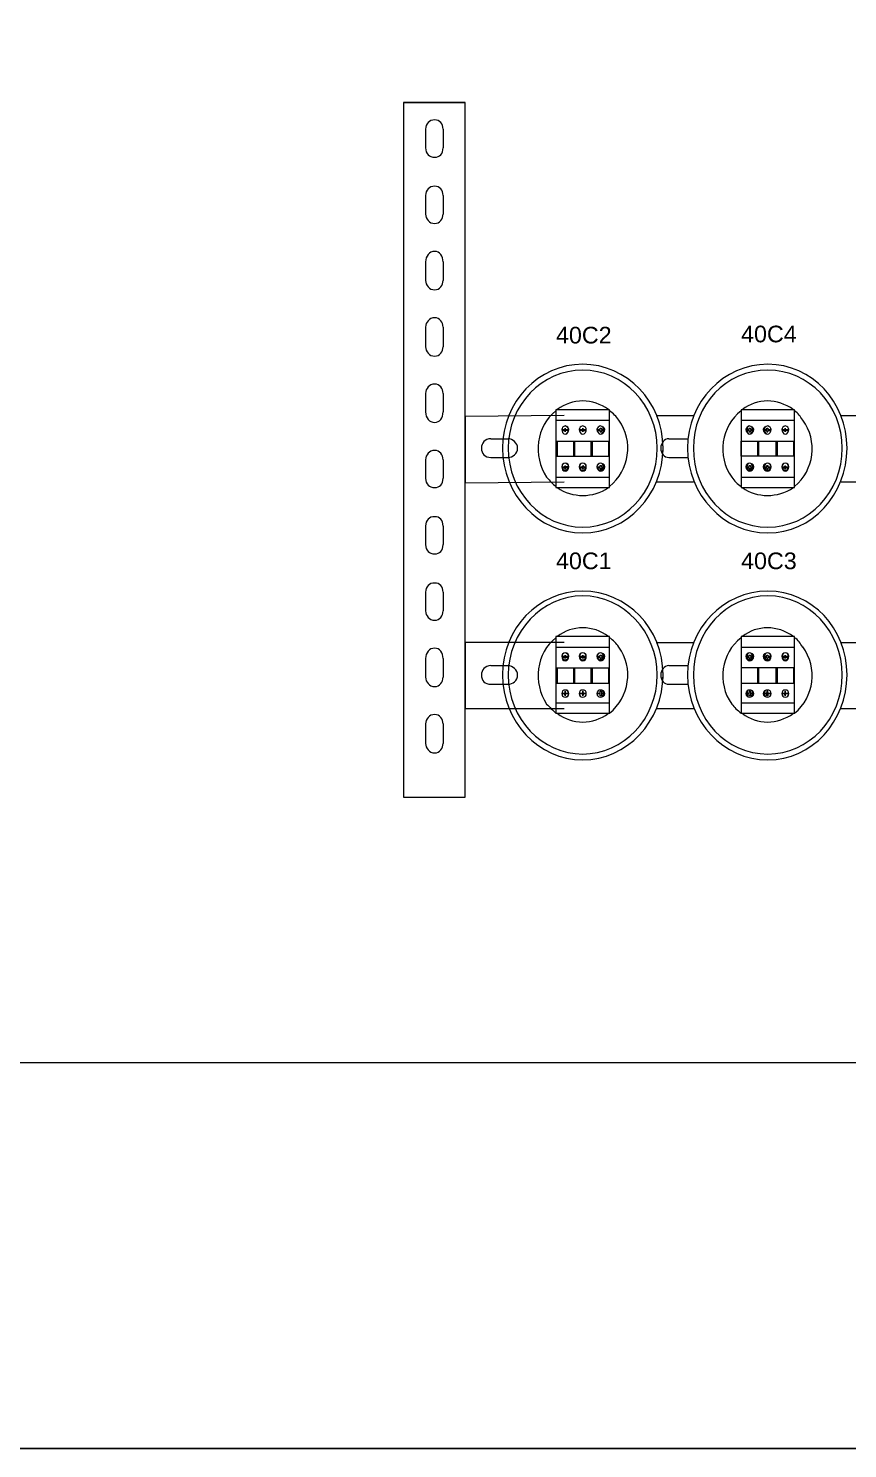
# Model space of a CAD drawing. Header units: millimetres. Extents: x 1004 to 59588, y 686 to 38112.
# Drawn here: x 27145 to 27559, y 5869 to 6587 of the extents above; entities that cross this region are included whole.
import ezdxf

# ---------------------------------------------------------------- set-up
doc = ezdxf.new("R2010")
doc.units = ezdxf.units.MM
doc.layers.add('PDF10_Geometry', color=7, linetype='Continuous')
doc.layers.add('PDF10_Text', color=7, linetype='Continuous')
doc.styles.add('PDF Arial', font='arial.ttf')

msp = doc.modelspace()

# ---------------------------------------------------------------- linework, layer by layer
at = {"layer": 'PDF10_Geometry', "lineweight": 25}
msp.add_lwpolyline([(29463.69, 8784.43), (25448.99, 8784.43), (25448.99, 5868.55), (29463.69, 5868.55)], close=True, dxfattribs=at)
at = {"layer": 'PDF10_Geometry', "lineweight": 0}
msp.add_lwpolyline([(27366.05, 6197.96), (27366.05, 6549.14), (27334.87, 6549.14), (27334.87, 6197.96)], close=True, dxfattribs=at)
for points in [[(27334.87, 6549.14), (27366.05, 6549.14)], [(27346.05, 6535.61), (27346.05, 6535.61)], [(27346.05, 6535.61), (27346.05, 6526.2)], [(27354.87, 6535.61), (27354.87, 6526.2)], [(27354.87, 6526.2), (27354.87, 6526.2)], [(27334.87, 6505.61), (27334.87, 6472.08)], [(27346.05, 6502.08), (27346.05, 6502.08)], [(27346.05, 6502.08), (27346.05, 6492.67)], [(27354.87, 6502.08), (27354.87, 6492.67)], [(27354.87, 6492.67), (27354.87, 6492.67)], [(27346.05, 6468.55), (27346.05, 6468.55)], [(27346.05, 6468.55), (27346.05, 6459.14)], [(27354.87, 6468.55), (27354.87, 6459.14)], [(27354.87, 6459.14), (27354.87, 6459.14)], [(27346.05, 6435.61), (27346.05, 6435.61)], [(27346.05, 6435.61), (27346.05, 6425.61)], [(27354.87, 6435.61), (27354.87, 6425.61)], [(27354.87, 6425.61), (27354.87, 6425.61)], [(27346.05, 6402.08), (27346.05, 6402.08)], [(27346.05, 6402.08), (27346.05, 6392.67)], [(27354.87, 6402.08), (27354.87, 6392.67)], [(27334.87, 6390.9), (27334.87, 6357.37)], [(27354.87, 6392.67), (27354.87, 6392.67)], [(27416.05, 6390.9), (27366.05, 6390.31), (27366.05, 6356.78), (27416.05, 6357.37)], [(27462.52, 6390.9), (27481.34, 6390.9)], [(27556.05, 6390.9), (27590.16, 6390.9)], [(27378.99, 6379.14), (27387.81, 6379.14)], [(27387.81, 6379.14), (27387.81, 6379.14)], [(27468.99, 6379.14), (27478.4, 6379.14)], [(27378.99, 6369.73), (27387.81, 6369.73)], [(27468.99, 6369.73), (27478.4, 6369.73)], [(27346.05, 6368.55), (27346.05, 6368.55)], [(27346.05, 6368.55), (27346.05, 6359.14)], [(27354.87, 6368.55), (27354.87, 6359.14)], [(27354.87, 6359.14), (27354.87, 6359.14)], [(27462.52, 6357.37), (27481.34, 6357.37)], [(27556.05, 6357.37), (27590.16, 6357.37)], [(27346.05, 6335.02), (27346.05, 6335.02)], [(27346.05, 6335.02), (27346.05, 6325.61)], [(27354.87, 6335.02), (27354.87, 6325.61)], [(27354.87, 6325.61), (27354.87, 6325.61)], [(27346.05, 6301.49), (27346.05, 6301.49)], [(27346.05, 6301.49), (27346.05, 6292.08)], [(27354.87, 6301.49), (27354.87, 6292.08)], [(27354.87, 6292.08), (27354.87, 6292.08)], [(27334.87, 6276.2), (27334.87, 6242.67)], [(27416.05, 6276.2), (27366.05, 6276.2), (27366.05, 6242.67), (27416.05, 6242.67)], [(27462.52, 6276.2), (27481.34, 6276.2)], [(27556.05, 6276.2), (27590.16, 6276.2)], [(27346.05, 6267.96), (27346.05, 6267.96)], [(27346.05, 6267.96), (27346.05, 6258.55)], [(27354.87, 6267.96), (27354.87, 6258.55)], [(27378.99, 6264.43), (27387.81, 6264.43)], [(27387.81, 6264.43), (27387.81, 6264.43)], [(27468.99, 6264.43), (27478.4, 6264.43)], [(27354.87, 6258.55), (27354.87, 6258.55)], [(27378.99, 6255.02), (27387.81, 6255.02)], [(27468.99, 6255.02), (27478.4, 6255.02)], [(27462.52, 6242.67), (27481.34, 6242.67)], [(27556.05, 6242.67), (27590.16, 6242.67)], [(27346.05, 6235.02), (27346.05, 6235.02)], [(27346.05, 6235.02), (27346.05, 6225.02)], [(27354.87, 6235.02), (27354.87, 6225.02)], [(27354.87, 6225.02), (27354.87, 6225.02)]]:
    msp.add_lwpolyline(points, dxfattribs=at)
at = {"layer": 'PDF10_Geometry', "lineweight": 18}
for points in [[(27411.93, 6354.43), (27438.99, 6354.43), (27438.99, 6393.84), (27411.93, 6393.84)], [(27505.46, 6354.43), (27532.52, 6354.43), (27532.52, 6393.84), (27505.46, 6393.84)], [(27425.46, 6382.67), (27425.46, 6383.25)], [(27527.81, 6382.67), (27527.81, 6383.25)], [(27411.93, 6240.31), (27438.99, 6240.31), (27438.99, 6279.14), (27411.93, 6279.14)], [(27505.46, 6240.31), (27532.52, 6240.31), (27532.52, 6279.14), (27505.46, 6279.14)], [(27425.46, 6267.96), (27425.46, 6268.55)], [(27527.81, 6267.96), (27527.81, 6268.55)], [(27416.05, 6250.31), (27414.87, 6250.31)], [(27416.63, 6250.9), (27416.63, 6251.49)], [(27416.63, 6249.14), (27416.63, 6249.73)], [(27418.4, 6250.31), (27417.22, 6250.31)], [(27424.87, 6250.31), (27423.69, 6250.31)], [(27425.46, 6250.9), (27425.46, 6251.49)], [(27425.46, 6249.14), (27425.46, 6249.73)], [(27427.22, 6250.31), (27426.05, 6250.31)], [(27436.05, 6250.31), (27434.87, 6250.31)], [(27511.34, 6250.31), (27510.16, 6250.31)], [(27520.75, 6250.31), (27518.99, 6250.31)], [(27527.22, 6250.31), (27526.05, 6250.31)], [(27527.81, 6250.9), (27527.81, 6251.49)], [(27527.81, 6249.14), (27527.81, 6249.73)], [(27529.58, 6250.31), (27528.4, 6250.31)]]:
    msp.add_lwpolyline(points, close=True, dxfattribs=at)
for points in [[(27411.93, 6388.55), (27438.99, 6388.55)], [(27414.87, 6383.84), (27416.05, 6383.84), (27416.63, 6383.84), (27416.63, 6384.43), (27416.63, 6383.84)], [(27415.46, 6383.84), (27415.46, 6383.25)], [(27416.63, 6384.43), (27416.63, 6384.43)], [(27418.4, 6383.25), (27417.22, 6383.25), (27417.22, 6383.84), (27418.4, 6383.84)], [(27417.22, 6383.84), (27417.22, 6383.84)], [(27423.69, 6383.84), (27424.87, 6383.84)], [(27424.28, 6383.84), (27424.28, 6383.25)], [(27425.46, 6383.84), (27425.46, 6384.43), (27425.46, 6383.84), (27426.05, 6383.84), (27427.22, 6383.84)], [(27425.46, 6384.43), (27425.46, 6384.43)], [(27426.63, 6383.84), (27426.63, 6383.25)], [(27432.52, 6383.84), (27434.28, 6383.84), (27434.28, 6384.43), (27434.87, 6384.43), (27434.87, 6383.84), (27436.05, 6383.84)], [(27433.69, 6383.84), (27433.69, 6383.25)], [(27434.28, 6383.84), (27434.28, 6383.84)], [(27434.87, 6383.84), (27434.87, 6383.84)], [(27435.46, 6383.84), (27435.46, 6383.25)], [(27505.46, 6388.55), (27532.52, 6388.55)], [(27508.4, 6383.84), (27509.58, 6383.84), (27509.58, 6384.43), (27510.16, 6384.43), (27510.16, 6383.84), (27511.34, 6383.84)], [(27508.99, 6383.84), (27508.99, 6383.25)], [(27509.58, 6383.84), (27509.58, 6383.84)], [(27510.16, 6383.84), (27510.16, 6383.84)], [(27510.75, 6383.84), (27510.75, 6383.25)], [(27517.22, 6383.84), (27518.4, 6383.84), (27518.4, 6384.43), (27518.99, 6384.43), (27518.99, 6383.84), (27520.75, 6383.84)], [(27517.81, 6383.84), (27517.81, 6383.25)], [(27518.4, 6383.84), (27518.4, 6383.84)], [(27518.99, 6383.84), (27518.99, 6383.84)], [(27519.58, 6383.84), (27519.58, 6383.25)], [(27526.05, 6383.84), (27527.22, 6383.84), (27527.81, 6383.84), (27527.81, 6384.43), (27527.81, 6383.84)], [(27526.63, 6383.84), (27526.63, 6383.25)], [(27527.81, 6384.43), (27527.81, 6384.43)], [(27528.4, 6383.84), (27529.58, 6383.84)], [(27528.4, 6383.84), (27528.4, 6383.84)], [(27528.99, 6383.84), (27528.99, 6383.25)], [(27411.93, 6377.96), (27438.99, 6377.96)], [(27412.52, 6377.96), (27412.52, 6370.31)], [(27414.87, 6383.25), (27416.05, 6383.25), (27416.63, 6383.25), (27416.63, 6382.67), (27416.63, 6383.25)], [(27416.63, 6382.67), (27416.63, 6382.67)], [(27420.75, 6377.96), (27420.75, 6370.31)], [(27421.34, 6377.96), (27421.34, 6370.31)], [(27423.69, 6383.25), (27424.87, 6383.25)], [(27424.87, 6383.25), (27424.87, 6383.25)], [(27425.46, 6383.25), (27426.05, 6383.25), (27427.22, 6383.25)], [(27425.46, 6382.67), (27425.46, 6382.67)], [(27429.58, 6377.96), (27429.58, 6370.31)], [(27430.16, 6377.96), (27430.16, 6370.31)], [(27432.52, 6383.25), (27434.28, 6383.25), (27434.28, 6382.67), (27434.87, 6382.67), (27434.87, 6383.25), (27436.05, 6383.25)], [(27434.28, 6383.25), (27434.28, 6383.25)], [(27434.87, 6383.25), (27434.87, 6383.25)], [(27438.4, 6377.96), (27438.4, 6370.31)], [(27532.52, 6370.31), (27505.46, 6370.31), (27505.46, 6377.96), (27532.52, 6377.96)], [(27508.4, 6383.25), (27509.58, 6383.25), (27509.58, 6382.67), (27510.16, 6382.67), (27510.16, 6383.25), (27511.34, 6383.25)], [(27509.58, 6383.25), (27509.58, 6383.25)], [(27510.16, 6383.25), (27510.16, 6383.25)], [(27513.69, 6377.96), (27513.69, 6370.31)], [(27514.28, 6377.96), (27514.28, 6370.31)], [(27517.22, 6383.25), (27518.4, 6383.25), (27518.4, 6382.67), (27518.99, 6382.67), (27518.99, 6383.25), (27520.75, 6383.25)], [(27518.4, 6383.25), (27518.4, 6383.25)], [(27518.99, 6383.25), (27518.99, 6383.25)], [(27523.1, 6377.96), (27523.1, 6370.31)], [(27523.69, 6377.96), (27523.69, 6370.31)], [(27526.05, 6383.25), (27527.22, 6383.25), (27527.81, 6383.25)], [(27527.81, 6382.67), (27527.81, 6382.67)], [(27528.4, 6383.25), (27529.58, 6383.25)], [(27531.93, 6377.96), (27531.93, 6370.31)], [(27411.93, 6370.31), (27438.99, 6370.31)], [(27414.87, 6365.02), (27416.05, 6365.02)], [(27414.87, 6364.43), (27416.05, 6364.43), (27416.63, 6364.43), (27416.63, 6363.84), (27416.63, 6364.43)], [(27415.46, 6365.02), (27415.46, 6364.43)], [(27416.63, 6365.61), (27416.63, 6365.61)], [(27416.63, 6365.61), (27416.63, 6365.61)], [(27416.63, 6365.61), (27416.63, 6365.61)], [(27416.63, 6363.84), (27416.63, 6363.84)], [(27418.4, 6365.02), (27417.22, 6365.02), (27417.22, 6364.43), (27418.4, 6364.43)], [(27417.22, 6365.02), (27417.22, 6365.02)], [(27423.69, 6365.02), (27424.87, 6365.02)], [(27423.69, 6364.43), (27424.87, 6364.43)], [(27424.28, 6365.02), (27424.28, 6364.43)], [(27424.87, 6364.43), (27424.87, 6364.43)], [(27425.46, 6365.61), (27425.46, 6365.61)], [(27425.46, 6365.61), (27425.46, 6365.61)], [(27425.46, 6365.61), (27425.46, 6365.61)], [(27425.46, 6364.43), (27425.46, 6363.84), (27425.46, 6364.43), (27426.05, 6364.43), (27427.22, 6364.43)], [(27425.46, 6363.84), (27425.46, 6363.84)], [(27426.05, 6365.02), (27427.22, 6365.02)], [(27426.05, 6365.02), (27426.05, 6365.02)], [(27426.63, 6365.02), (27426.63, 6364.43)], [(27432.52, 6365.02), (27434.28, 6365.02)], [(27432.52, 6364.43), (27434.28, 6364.43), (27434.28, 6363.84), (27434.87, 6363.84), (27434.87, 6364.43), (27436.05, 6364.43)], [(27433.69, 6365.02), (27433.69, 6364.43)], [(27434.28, 6365.61), (27434.28, 6365.61)], [(27434.28, 6365.61), (27434.87, 6365.61)], [(27434.28, 6364.43), (27434.28, 6364.43)], [(27434.87, 6365.61), (27434.87, 6365.61)], [(27434.87, 6365.02), (27436.05, 6365.02)], [(27434.87, 6365.02), (27434.87, 6365.02)], [(27434.87, 6364.43), (27434.87, 6364.43)], [(27435.46, 6365.02), (27435.46, 6364.43)], [(27508.4, 6365.02), (27509.58, 6365.02)], [(27508.4, 6364.43), (27509.58, 6364.43), (27509.58, 6363.84), (27510.16, 6363.84), (27510.16, 6364.43), (27511.34, 6364.43)], [(27508.99, 6365.02), (27508.99, 6364.43)], [(27509.58, 6365.61), (27509.58, 6365.61)], [(27509.58, 6365.61), (27510.16, 6365.61)], [(27509.58, 6364.43), (27509.58, 6364.43)], [(27510.16, 6365.61), (27510.16, 6365.61)], [(27510.16, 6365.02), (27511.34, 6365.02)], [(27510.16, 6365.02), (27510.16, 6365.02)], [(27510.16, 6364.43), (27510.16, 6364.43)], [(27510.75, 6365.02), (27510.75, 6364.43)], [(27517.22, 6365.02), (27518.4, 6365.02)], [(27517.22, 6364.43), (27518.4, 6364.43), (27518.4, 6363.84), (27518.99, 6363.84), (27518.99, 6364.43), (27520.75, 6364.43)], [(27517.81, 6365.02), (27517.81, 6364.43)], [(27518.4, 6365.61), (27518.4, 6365.61)], [(27518.4, 6365.61), (27518.99, 6365.61)], [(27518.4, 6364.43), (27518.4, 6364.43)], [(27518.99, 6365.61), (27518.99, 6365.61)], [(27518.99, 6365.02), (27520.75, 6365.02)], [(27518.99, 6365.02), (27518.99, 6365.02)], [(27518.99, 6364.43), (27518.99, 6364.43)], [(27519.58, 6365.02), (27519.58, 6364.43)], [(27526.05, 6365.02), (27527.22, 6365.02)], [(27526.05, 6364.43), (27527.22, 6364.43), (27527.81, 6364.43), (27527.81, 6363.84), (27527.81, 6364.43)], [(27526.63, 6365.02), (27526.63, 6364.43)], [(27527.81, 6365.61), (27527.81, 6365.61)], [(27527.81, 6365.61), (27527.81, 6365.61)], [(27527.81, 6365.61), (27527.81, 6365.61)], [(27527.81, 6363.84), (27527.81, 6363.84)], [(27528.4, 6365.02), (27529.58, 6365.02)], [(27528.4, 6365.02), (27528.4, 6365.02)], [(27528.4, 6364.43), (27529.58, 6364.43)], [(27528.99, 6365.02), (27528.99, 6364.43)], [(27411.93, 6359.73), (27438.99, 6359.73)], [(27505.46, 6359.73), (27532.52, 6359.73)], [(27411.93, 6273.84), (27438.99, 6273.84)], [(27414.87, 6269.14), (27416.05, 6269.14), (27416.63, 6269.14), (27416.63, 6269.73), (27416.63, 6269.14)], [(27415.46, 6269.14), (27415.46, 6268.55)], [(27416.63, 6269.73), (27416.63, 6269.73)], [(27418.4, 6268.55), (27417.22, 6268.55), (27417.22, 6269.14), (27418.4, 6269.14)], [(27417.22, 6269.14), (27417.22, 6269.14)], [(27423.69, 6269.14), (27424.87, 6269.14)], [(27424.28, 6269.14), (27424.28, 6268.55)], [(27425.46, 6269.14), (27425.46, 6269.73), (27425.46, 6269.14), (27426.05, 6269.14), (27427.22, 6269.14)], [(27425.46, 6269.73), (27425.46, 6269.73)], [(27426.63, 6269.14), (27426.63, 6268.55)], [(27432.52, 6269.14), (27434.28, 6269.14), (27434.28, 6269.73), (27434.87, 6269.73), (27434.87, 6269.14), (27436.05, 6269.14)], [(27433.69, 6269.14), (27433.69, 6268.55)], [(27434.28, 6269.14), (27434.28, 6269.14)], [(27434.87, 6269.14), (27434.87, 6269.14)], [(27435.46, 6269.14), (27435.46, 6268.55)], [(27505.46, 6273.84), (27532.52, 6273.84)], [(27508.4, 6269.14), (27509.58, 6269.14), (27509.58, 6269.73), (27510.16, 6269.73), (27510.16, 6269.14), (27511.34, 6269.14)], [(27508.99, 6269.14), (27508.99, 6268.55)], [(27509.58, 6269.14), (27509.58, 6269.14)], [(27510.16, 6269.14), (27510.16, 6269.14)], [(27510.75, 6269.14), (27510.75, 6268.55)], [(27517.22, 6269.14), (27518.4, 6269.14), (27518.4, 6269.73), (27518.99, 6269.73), (27518.99, 6269.14), (27520.75, 6269.14)], [(27517.81, 6269.14), (27517.81, 6268.55)], [(27518.4, 6269.14), (27518.4, 6269.14)], [(27518.99, 6269.14), (27518.99, 6269.14)], [(27519.58, 6269.14), (27519.58, 6268.55)], [(27526.05, 6269.14), (27527.22, 6269.14), (27527.81, 6269.14), (27527.81, 6269.73), (27527.81, 6269.14)], [(27526.63, 6269.14), (27526.63, 6268.55)], [(27527.81, 6269.73), (27527.81, 6269.73)], [(27528.4, 6269.14), (27529.58, 6269.14)], [(27528.4, 6269.14), (27528.4, 6269.14)], [(27528.99, 6269.14), (27528.99, 6268.55)], [(27411.93, 6263.25), (27438.99, 6263.25)], [(27412.52, 6263.25), (27412.52, 6255.61)], [(27414.87, 6268.55), (27416.05, 6268.55), (27416.63, 6268.55), (27416.63, 6267.96), (27416.63, 6268.55)], [(27416.63, 6267.96), (27416.63, 6267.96)], [(27420.75, 6263.25), (27420.75, 6255.61)], [(27421.34, 6263.25), (27421.34, 6255.61)], [(27423.69, 6268.55), (27424.87, 6268.55)], [(27424.87, 6268.55), (27424.87, 6268.55)], [(27425.46, 6268.55), (27426.05, 6268.55), (27427.22, 6268.55)], [(27425.46, 6267.96), (27425.46, 6267.96)], [(27429.58, 6263.25), (27429.58, 6255.61)], [(27430.16, 6263.25), (27430.16, 6255.61)], [(27432.52, 6268.55), (27434.28, 6268.55), (27434.28, 6267.96), (27434.87, 6267.96), (27434.87, 6268.55), (27436.05, 6268.55)], [(27434.28, 6268.55), (27434.28, 6268.55)], [(27434.87, 6268.55), (27434.87, 6268.55)], [(27438.4, 6263.25), (27438.4, 6255.61)], [(27532.52, 6263.25), (27505.46, 6263.25), (27505.46, 6255.61), (27532.52, 6255.61)], [(27508.4, 6268.55), (27509.58, 6268.55), (27509.58, 6267.96), (27510.16, 6267.96), (27510.16, 6268.55), (27511.34, 6268.55)], [(27509.58, 6268.55), (27509.58, 6268.55)], [(27510.16, 6268.55), (27510.16, 6268.55)], [(27513.69, 6263.25), (27513.69, 6255.61)], [(27514.28, 6263.25), (27514.28, 6255.61)], [(27517.22, 6268.55), (27518.4, 6268.55), (27518.4, 6267.96), (27518.99, 6267.96), (27518.99, 6268.55), (27520.75, 6268.55)], [(27518.4, 6268.55), (27518.4, 6268.55)], [(27518.99, 6268.55), (27518.99, 6268.55)], [(27523.1, 6263.25), (27523.1, 6255.61)], [(27523.69, 6263.25), (27523.69, 6255.61)], [(27526.05, 6268.55), (27527.22, 6268.55), (27527.81, 6268.55)], [(27527.81, 6267.96), (27527.81, 6267.96)], [(27528.4, 6268.55), (27529.58, 6268.55)], [(27531.93, 6263.25), (27531.93, 6255.61)], [(27411.93, 6255.61), (27438.99, 6255.61)], [(27415.46, 6250.31), (27415.46, 6250.31)], [(27416.63, 6249.73), (27416.05, 6250.31)], [(27416.63, 6251.49), (27416.63, 6251.49)], [(27416.63, 6249.14), (27416.63, 6249.14)], [(27417.22, 6250.31), (27417.22, 6250.31)], [(27417.22, 6250.31), (27417.22, 6250.31)], [(27424.28, 6250.31), (27424.28, 6250.31)], [(27424.87, 6250.31), (27424.87, 6250.31)], [(27425.46, 6251.49), (27425.46, 6251.49)], [(27426.05, 6250.31), (27425.46, 6249.73)], [(27425.46, 6249.14), (27425.46, 6249.14)], [(27426.05, 6250.31), (27426.05, 6250.31)], [(27426.63, 6250.31), (27426.63, 6250.31)], [(27434.87, 6250.31), (27434.87, 6249.73), (27434.87, 6249.14), (27434.28, 6249.14), (27434.28, 6249.73), (27434.28, 6250.31), (27432.52, 6250.31), (27434.28, 6250.31)], [(27433.69, 6250.31), (27433.69, 6250.31)], [(27434.28, 6250.9), (27434.28, 6251.49), (27434.87, 6251.49), (27434.87, 6250.9)], [(27434.87, 6250.31), (27434.87, 6250.31)], [(27435.46, 6250.31), (27435.46, 6250.31)], [(27510.16, 6250.31), (27510.16, 6249.73), (27510.16, 6249.14), (27509.58, 6249.14), (27509.58, 6249.73), (27509.58, 6250.31), (27508.4, 6250.31), (27509.58, 6250.31)], [(27508.99, 6250.31), (27508.99, 6250.31)], [(27510.16, 6250.9), (27510.16, 6251.49), (27509.58, 6251.49), (27509.58, 6250.9)], [(27510.16, 6250.31), (27510.16, 6250.31)], [(27510.75, 6250.31), (27510.75, 6250.31)], [(27518.99, 6250.31), (27518.99, 6249.73), (27518.99, 6249.14), (27518.4, 6249.14), (27518.4, 6249.73), (27518.4, 6250.31), (27517.22, 6250.31), (27518.4, 6250.31)], [(27517.81, 6250.31), (27517.81, 6250.31)], [(27518.99, 6250.9), (27518.99, 6251.49), (27518.4, 6251.49), (27518.4, 6250.9)], [(27518.99, 6250.31), (27518.99, 6250.31)], [(27519.58, 6250.31), (27519.58, 6250.31)], [(27526.63, 6250.31), (27526.63, 6250.31)], [(27527.81, 6249.73), (27527.22, 6250.31)], [(27527.81, 6251.49), (27527.81, 6251.49)], [(27527.81, 6249.14), (27527.81, 6249.14)], [(27528.4, 6250.31), (27528.4, 6250.31)], [(27528.99, 6250.31), (27528.99, 6250.31)], [(27411.93, 6245.61), (27438.99, 6245.61)], [(27505.46, 6245.61), (27532.52, 6245.61)]]:
    msp.add_lwpolyline(points, dxfattribs=at)
at = {"layer": 'PDF10_Geometry', "lineweight": 9}
msp.add_lwpolyline([(25448.99, 6063.84), (29464.28, 6063.84)], dxfattribs=at)
at = {"layer": 'PDF10_Geometry', "lineweight": 25}
msp.add_lwpolyline([(25448.99, 5868.55), (29463.69, 5868.55)], dxfattribs=at)
msp.add_lwpolyline([(25448.99, 5868.55), (29463.69, 5868.55)], dxfattribs=at)
at = {"layer": 'PDF10_Geometry', "lineweight": 18}
for centre, radius, start, end in [((27425.46, 6377.07), 21.19, 52.35058, 127.64942), ((27428.9, 6378.46), 17.9, 34.28835, 55.71165), ((27516.68, 6373.98), 24.71, 309.86638, 36.13108), ((27515.54, 6369.81), 17.9, 214.28835, 235.71165), ((27425.46, 6373.53), 23.07, 235.88607, 304.11393), ((27425.46, 6262.36), 21.19, 52.35058, 127.64942), ((27428.9, 6263.76), 17.9, 34.28835, 55.71165), ((27516.68, 6259.28), 24.71, 309.86638, 36.13108), ((27425.46, 6257.09), 21.19, 232.35058, 307.64942)]:
    msp.add_arc(centre, radius, start, end, dxfattribs=at)
at = {"layer": 'PDF10_Geometry', "lineweight": 0}
for points in [[(27350.75, 6540.31), (27347.81, 6540.31), (27346.05, 6538.55), (27346.05, 6535.61)], [(27354.87, 6535.61), (27354.87, 6538.55), (27353.1, 6540.31), (27350.75, 6540.31)], [(27346.05, 6526.2), (27346.05, 6523.25), (27347.81, 6521.49), (27350.75, 6521.49)], [(27350.75, 6521.49), (27353.1, 6521.49), (27354.87, 6523.25), (27354.87, 6526.2)], [(27350.75, 6506.78), (27347.81, 6506.78), (27346.05, 6505.02), (27346.05, 6502.08)], [(27354.87, 6502.08), (27354.87, 6505.02), (27353.1, 6506.78), (27350.75, 6506.78)], [(27346.05, 6492.67), (27346.05, 6490.31), (27347.81, 6487.96), (27350.75, 6487.96)], [(27350.75, 6487.96), (27353.1, 6487.96), (27354.87, 6490.31), (27354.87, 6492.67)], [(27350.75, 6473.84), (27347.81, 6473.84), (27346.05, 6471.49), (27346.05, 6468.55)], [(27354.87, 6468.55), (27354.87, 6471.49), (27353.1, 6473.84), (27350.75, 6473.84)], [(27346.05, 6459.14), (27346.05, 6456.78), (27347.81, 6454.43), (27350.75, 6454.43)], [(27350.75, 6454.43), (27353.1, 6454.43), (27354.87, 6456.78), (27354.87, 6459.14)], [(27350.75, 6440.31), (27347.81, 6440.31), (27346.05, 6437.96), (27346.05, 6435.61)], [(27354.87, 6435.61), (27354.87, 6437.96), (27353.1, 6440.31), (27350.75, 6440.31)], [(27346.05, 6425.61), (27346.05, 6423.25), (27347.81, 6420.9), (27350.75, 6420.9)], [(27350.75, 6420.9), (27353.1, 6420.9), (27354.87, 6423.25), (27354.87, 6425.61)], [(27350.75, 6406.78), (27347.81, 6406.78), (27346.05, 6404.43), (27346.05, 6402.08)], [(27354.87, 6402.08), (27354.87, 6404.43), (27353.1, 6406.78), (27350.75, 6406.78)], [(27346.05, 6392.67), (27346.05, 6389.73), (27347.81, 6387.37), (27350.75, 6387.37)], [(27350.75, 6387.37), (27353.1, 6387.37), (27354.87, 6389.73), (27354.87, 6392.67)], [(27378.99, 6379.14), (27376.05, 6379.14), (27374.28, 6376.78), (27374.28, 6374.43)], [(27392.52, 6374.43), (27392.52, 6376.78), (27390.16, 6379.14), (27387.81, 6379.14)], [(27468.99, 6379.14), (27466.63, 6379.14), (27464.87, 6376.78), (27464.87, 6374.43)], [(27350.75, 6373.25), (27347.81, 6373.25), (27346.05, 6370.9), (27346.05, 6368.55)], [(27354.87, 6368.55), (27354.87, 6370.9), (27353.1, 6373.25), (27350.75, 6373.25)], [(27374.28, 6374.43), (27374.28, 6371.49), (27376.05, 6369.73), (27378.99, 6369.73)], [(27387.81, 6369.73), (27390.16, 6369.73), (27392.52, 6371.49), (27392.52, 6374.43)], [(27464.87, 6374.43), (27464.87, 6371.49), (27466.63, 6369.73), (27468.99, 6369.73)], [(27466.05, 6372.67), (27466.05, 6373.84), (27466.05, 6375.02), (27466.05, 6375.61)], [(27346.05, 6359.14), (27346.05, 6356.2), (27347.81, 6354.43), (27350.75, 6354.43)], [(27350.75, 6354.43), (27353.1, 6354.43), (27354.87, 6356.2), (27354.87, 6359.14)], [(27350.75, 6339.73), (27347.81, 6339.73), (27346.05, 6337.96), (27346.05, 6335.02)], [(27354.87, 6335.02), (27354.87, 6337.96), (27353.1, 6339.73), (27350.75, 6339.73)], [(27346.05, 6325.61), (27346.05, 6322.67), (27347.81, 6320.9), (27350.75, 6320.9)], [(27350.75, 6320.9), (27353.1, 6320.9), (27354.87, 6322.67), (27354.87, 6325.61)], [(27350.75, 6306.2), (27347.81, 6306.2), (27346.05, 6304.43), (27346.05, 6301.49)], [(27354.87, 6301.49), (27354.87, 6304.43), (27353.1, 6306.2), (27350.75, 6306.2)], [(27346.05, 6292.08), (27346.05, 6289.73), (27347.81, 6287.37), (27350.75, 6287.37)], [(27350.75, 6287.37), (27353.1, 6287.37), (27354.87, 6289.73), (27354.87, 6292.08)], [(27350.75, 6273.25), (27347.81, 6273.25), (27346.05, 6270.9), (27346.05, 6267.96)], [(27354.87, 6267.96), (27354.87, 6270.9), (27353.1, 6273.25), (27350.75, 6273.25)], [(27378.99, 6264.43), (27376.05, 6264.43), (27374.28, 6262.08), (27374.28, 6259.73)], [(27392.52, 6259.73), (27392.52, 6262.08), (27390.16, 6264.43), (27387.81, 6264.43)], [(27468.99, 6264.43), (27466.63, 6264.43), (27464.87, 6262.08), (27464.87, 6259.73)], [(27346.05, 6258.55), (27346.05, 6256.2), (27347.81, 6253.84), (27350.75, 6253.84)], [(27350.75, 6253.84), (27353.1, 6253.84), (27354.87, 6256.2), (27354.87, 6258.55)], [(27374.28, 6259.73), (27374.28, 6256.78), (27376.05, 6255.02), (27378.99, 6255.02)], [(27387.81, 6255.02), (27390.16, 6255.02), (27392.52, 6256.78), (27392.52, 6259.73)], [(27464.87, 6259.73), (27464.87, 6256.78), (27466.63, 6255.02), (27468.99, 6255.02)], [(27466.05, 6257.96), (27466.05, 6259.14), (27466.05, 6260.31), (27466.05, 6260.9)], [(27350.75, 6239.73), (27347.81, 6239.73), (27346.05, 6237.37), (27346.05, 6235.02)], [(27354.87, 6235.02), (27354.87, 6237.37), (27353.1, 6239.73), (27350.75, 6239.73)], [(27346.05, 6225.02), (27346.05, 6222.67), (27347.81, 6220.31), (27350.75, 6220.31)], [(27350.75, 6220.31), (27353.1, 6220.31), (27354.87, 6222.67), (27354.87, 6225.02)]]:
    msp.add_open_spline(points, degree=3, dxfattribs=at)
at = {"layer": 'PDF10_Geometry', "lineweight": 18}
for points in [[(27425.46, 6416.78), (27403.1, 6416.78), (27384.87, 6397.96), (27384.87, 6374.43)], [(27425.46, 6413.84), (27404.87, 6413.84), (27387.81, 6396.2), (27387.81, 6374.43)], [(27466.05, 6374.43), (27466.05, 6397.96), (27447.81, 6416.78), (27425.46, 6416.78)], [(27463.1, 6374.43), (27463.1, 6396.2), (27446.05, 6413.84), (27425.46, 6413.84)], [(27518.99, 6416.78), (27496.63, 6416.78), (27478.4, 6397.96), (27478.4, 6374.43)], [(27518.99, 6413.84), (27497.81, 6413.84), (27481.34, 6396.2), (27481.34, 6374.43)], [(27558.99, 6374.43), (27558.99, 6397.96), (27541.34, 6416.78), (27518.99, 6416.78)], [(27556.63, 6374.43), (27556.63, 6396.2), (27539.58, 6413.84), (27518.99, 6413.84)], [(27531.93, 6393.84), (27523.69, 6399.73), (27513.69, 6399.73), (27506.05, 6393.84)], [(27411.93, 6393.25), (27401.93, 6385.61), (27400.16, 6370.31), (27407.22, 6359.73)], [(27505.46, 6393.25), (27495.46, 6385.61), (27493.1, 6370.31), (27500.75, 6359.73)], [(27536.63, 6388.55), (27535.46, 6390.31), (27534.28, 6392.08), (27532.52, 6393.25)], [(27416.63, 6385.61), (27415.46, 6385.61), (27414.87, 6384.43), (27414.87, 6383.84)], [(27416.63, 6385.61), (27415.46, 6385.61), (27414.87, 6384.43), (27414.87, 6383.84)], [(27414.87, 6383.84), (27414.87, 6382.67), (27415.46, 6381.49), (27416.63, 6381.49)], [(27414.87, 6383.84), (27414.87, 6382.67), (27415.46, 6381.49), (27416.63, 6381.49)], [(27418.4, 6383.84), (27418.4, 6384.43), (27417.81, 6385.61), (27416.63, 6385.61)], [(27418.4, 6383.84), (27418.4, 6384.43), (27417.22, 6385.61), (27416.63, 6385.61)], [(27416.63, 6381.49), (27417.81, 6381.49), (27418.4, 6382.67), (27418.4, 6383.84)], [(27416.63, 6381.49), (27417.22, 6381.49), (27418.4, 6382.67), (27418.4, 6383.84)], [(27416.63, 6383.84), (27416.63, 6383.84), (27416.63, 6383.84), (27417.22, 6383.84)], [(27425.46, 6385.61), (27424.28, 6385.61), (27423.69, 6384.43), (27423.69, 6383.84)], [(27425.46, 6385.61), (27424.28, 6385.61), (27423.69, 6384.43), (27423.69, 6383.84)], [(27423.69, 6383.84), (27423.69, 6382.67), (27424.28, 6381.49), (27425.46, 6381.49)], [(27423.69, 6383.84), (27423.69, 6382.67), (27424.28, 6381.49), (27425.46, 6381.49)], [(27424.87, 6383.84), (27425.46, 6383.84), (27425.46, 6383.84), (27425.46, 6383.84)], [(27427.22, 6383.84), (27427.22, 6384.43), (27426.63, 6385.61), (27425.46, 6385.61)], [(27427.22, 6383.84), (27427.22, 6384.43), (27426.63, 6385.61), (27425.46, 6385.61)], [(27425.46, 6381.49), (27426.63, 6381.49), (27427.22, 6382.67), (27427.22, 6383.84)], [(27425.46, 6381.49), (27426.63, 6381.49), (27427.22, 6382.67), (27427.22, 6383.84)], [(27434.28, 6385.61), (27433.69, 6385.61), (27432.52, 6384.43), (27432.52, 6383.84)], [(27434.28, 6385.61), (27433.69, 6385.61), (27432.52, 6384.43), (27432.52, 6383.84)], [(27432.52, 6383.84), (27432.52, 6382.67), (27433.69, 6381.49), (27434.28, 6381.49)], [(27432.52, 6383.84), (27432.52, 6382.67), (27433.69, 6381.49), (27434.28, 6381.49)], [(27436.63, 6383.84), (27436.63, 6384.43), (27435.46, 6385.61), (27434.28, 6385.61)], [(27436.05, 6383.84), (27436.05, 6384.43), (27435.46, 6385.61), (27434.28, 6385.61)], [(27434.28, 6381.49), (27435.46, 6381.49), (27436.63, 6382.67), (27436.63, 6383.84)], [(27434.28, 6381.49), (27435.46, 6381.49), (27436.05, 6382.67), (27436.05, 6383.84)], [(27438.99, 6355.02), (27448.99, 6363.25), (27451.34, 6377.96), (27443.69, 6388.55)], [(27509.58, 6385.61), (27508.99, 6385.61), (27507.81, 6384.43), (27507.81, 6383.84)], [(27507.81, 6383.84), (27507.81, 6382.67), (27508.99, 6381.49), (27509.58, 6381.49)], [(27509.58, 6385.61), (27508.99, 6385.61), (27508.4, 6384.43), (27508.4, 6383.84)], [(27508.4, 6383.84), (27508.4, 6382.67), (27508.99, 6381.49), (27509.58, 6381.49)], [(27511.93, 6383.84), (27511.93, 6384.43), (27510.75, 6385.61), (27509.58, 6385.61)], [(27511.34, 6383.84), (27511.34, 6384.43), (27510.75, 6385.61), (27509.58, 6385.61)], [(27509.58, 6381.49), (27510.75, 6381.49), (27511.93, 6382.67), (27511.93, 6383.84)], [(27509.58, 6381.49), (27510.75, 6381.49), (27511.34, 6382.67), (27511.34, 6383.84)], [(27518.99, 6385.61), (27517.81, 6385.61), (27516.63, 6384.43), (27516.63, 6383.84)], [(27516.63, 6383.84), (27516.63, 6382.67), (27517.81, 6381.49), (27518.99, 6381.49)], [(27518.99, 6385.61), (27517.81, 6385.61), (27517.22, 6384.43), (27517.22, 6383.84)], [(27517.22, 6383.84), (27517.22, 6382.67), (27517.81, 6381.49), (27518.99, 6381.49)], [(27520.75, 6383.84), (27520.75, 6384.43), (27519.58, 6385.61), (27518.99, 6385.61)], [(27520.75, 6383.84), (27520.75, 6384.43), (27519.58, 6385.61), (27518.99, 6385.61)], [(27518.99, 6381.49), (27519.58, 6381.49), (27520.75, 6382.67), (27520.75, 6383.84)], [(27518.99, 6381.49), (27519.58, 6381.49), (27520.75, 6382.67), (27520.75, 6383.84)], [(27527.81, 6385.61), (27526.63, 6385.61), (27526.05, 6384.43), (27526.05, 6383.84)], [(27527.81, 6385.61), (27526.63, 6385.61), (27526.05, 6384.43), (27526.05, 6383.84)], [(27526.05, 6383.84), (27526.05, 6382.67), (27526.63, 6381.49), (27527.81, 6381.49)], [(27526.05, 6383.84), (27526.05, 6382.67), (27526.63, 6381.49), (27527.81, 6381.49)], [(27529.58, 6383.84), (27529.58, 6384.43), (27528.99, 6385.61), (27527.81, 6385.61)], [(27529.58, 6383.84), (27529.58, 6384.43), (27528.99, 6385.61), (27527.81, 6385.61)], [(27527.81, 6381.49), (27528.99, 6381.49), (27529.58, 6382.67), (27529.58, 6383.84)], [(27527.81, 6381.49), (27528.99, 6381.49), (27529.58, 6382.67), (27529.58, 6383.84)], [(27527.81, 6383.84), (27527.81, 6383.84), (27527.81, 6383.84), (27528.4, 6383.84)], [(27417.22, 6383.25), (27416.63, 6383.25), (27416.63, 6383.25), (27416.63, 6383.25)], [(27425.46, 6383.25), (27425.46, 6383.25), (27425.46, 6383.25), (27424.87, 6383.25)], [(27528.4, 6383.25), (27527.81, 6383.25), (27527.81, 6383.25), (27527.81, 6383.25)], [(27384.87, 6374.43), (27384.87, 6350.9), (27403.1, 6331.49), (27425.46, 6331.49)], [(27387.81, 6374.43), (27387.81, 6352.08), (27404.87, 6334.43), (27425.46, 6334.43)], [(27425.46, 6331.49), (27447.81, 6331.49), (27466.05, 6350.9), (27466.05, 6374.43)], [(27425.46, 6334.43), (27446.05, 6334.43), (27463.1, 6352.08), (27463.1, 6374.43)], [(27478.4, 6374.43), (27478.4, 6350.9), (27496.63, 6331.49), (27518.99, 6331.49)], [(27481.34, 6374.43), (27481.34, 6352.08), (27497.81, 6334.43), (27518.99, 6334.43)], [(27518.99, 6331.49), (27541.34, 6331.49), (27558.99, 6350.9), (27558.99, 6374.43)], [(27518.99, 6334.43), (27539.58, 6334.43), (27556.63, 6352.08), (27556.63, 6374.43)], [(27416.63, 6366.78), (27415.46, 6366.78), (27414.87, 6366.2), (27414.87, 6365.02)], [(27416.63, 6366.78), (27415.46, 6366.78), (27414.87, 6365.61), (27414.87, 6365.02)], [(27414.87, 6365.02), (27414.87, 6363.84), (27415.46, 6362.67), (27416.63, 6362.67)], [(27414.87, 6365.02), (27414.87, 6363.84), (27415.46, 6363.25), (27416.63, 6363.25)], [(27416.05, 6365.02), (27416.05, 6365.02), (27416.63, 6365.02), (27416.63, 6365.61)], [(27418.4, 6365.02), (27418.4, 6366.2), (27417.81, 6366.78), (27416.63, 6366.78)], [(27418.4, 6365.02), (27418.4, 6365.61), (27417.22, 6366.78), (27416.63, 6366.78)], [(27416.63, 6365.61), (27416.63, 6365.02), (27416.63, 6365.02), (27417.22, 6365.02)], [(27416.63, 6362.67), (27417.81, 6362.67), (27418.4, 6363.84), (27418.4, 6365.02)], [(27416.63, 6363.25), (27417.22, 6363.25), (27418.4, 6363.84), (27418.4, 6365.02)], [(27417.22, 6364.43), (27416.63, 6364.43), (27416.63, 6364.43), (27416.63, 6364.43)], [(27425.46, 6366.78), (27424.28, 6366.78), (27423.69, 6366.2), (27423.69, 6365.02)], [(27425.46, 6366.78), (27424.28, 6366.78), (27423.69, 6365.61), (27423.69, 6365.02)], [(27423.69, 6365.02), (27423.69, 6363.84), (27424.28, 6362.67), (27425.46, 6362.67)], [(27423.69, 6365.02), (27423.69, 6363.84), (27424.28, 6363.25), (27425.46, 6363.25)], [(27424.87, 6365.02), (27425.46, 6365.02), (27425.46, 6365.02), (27425.46, 6365.61)], [(27425.46, 6364.43), (27425.46, 6364.43), (27425.46, 6364.43), (27424.87, 6364.43)], [(27427.22, 6365.02), (27427.22, 6366.2), (27426.63, 6366.78), (27425.46, 6366.78)], [(27427.22, 6365.02), (27427.22, 6365.61), (27426.63, 6366.78), (27425.46, 6366.78)], [(27425.46, 6365.61), (27425.46, 6365.02), (27426.05, 6365.02), (27426.05, 6365.02)], [(27425.46, 6362.67), (27426.63, 6362.67), (27427.22, 6363.84), (27427.22, 6365.02)], [(27425.46, 6363.25), (27426.63, 6363.25), (27427.22, 6363.84), (27427.22, 6365.02)], [(27434.28, 6366.78), (27433.69, 6366.78), (27432.52, 6366.2), (27432.52, 6365.02)], [(27434.28, 6366.78), (27433.69, 6366.78), (27432.52, 6365.61), (27432.52, 6365.02)], [(27432.52, 6365.02), (27432.52, 6363.84), (27433.69, 6362.67), (27434.28, 6362.67)], [(27432.52, 6365.02), (27432.52, 6363.84), (27433.69, 6363.25), (27434.28, 6363.25)], [(27436.63, 6365.02), (27436.63, 6366.2), (27435.46, 6366.78), (27434.28, 6366.78)], [(27436.05, 6365.02), (27436.05, 6365.61), (27435.46, 6366.78), (27434.28, 6366.78)], [(27434.28, 6365.02), (27434.28, 6365.02), (27434.28, 6365.02), (27434.28, 6365.61)], [(27434.28, 6362.67), (27435.46, 6362.67), (27436.63, 6363.84), (27436.63, 6365.02)], [(27434.28, 6363.25), (27435.46, 6363.25), (27436.05, 6363.84), (27436.05, 6365.02)], [(27434.87, 6365.61), (27434.87, 6365.02), (27434.87, 6365.02), (27434.87, 6365.02)], [(27509.58, 6366.78), (27508.99, 6366.78), (27507.81, 6366.2), (27507.81, 6365.02)], [(27507.81, 6365.02), (27507.81, 6363.84), (27508.99, 6362.67), (27509.58, 6362.67)], [(27509.58, 6366.78), (27508.99, 6366.78), (27508.4, 6365.61), (27508.4, 6365.02)], [(27508.4, 6365.02), (27508.4, 6363.84), (27508.99, 6363.25), (27509.58, 6363.25)], [(27511.93, 6365.02), (27511.93, 6366.2), (27510.75, 6366.78), (27509.58, 6366.78)], [(27511.34, 6365.02), (27511.34, 6365.61), (27510.75, 6366.78), (27509.58, 6366.78)], [(27509.58, 6365.02), (27509.58, 6365.02), (27509.58, 6365.02), (27509.58, 6365.61)], [(27509.58, 6362.67), (27510.75, 6362.67), (27511.93, 6363.84), (27511.93, 6365.02)], [(27509.58, 6363.25), (27510.75, 6363.25), (27511.34, 6363.84), (27511.34, 6365.02)], [(27510.16, 6365.61), (27510.16, 6365.02), (27510.16, 6365.02), (27510.16, 6365.02)], [(27518.99, 6366.78), (27517.81, 6366.78), (27516.63, 6366.2), (27516.63, 6365.02)], [(27516.63, 6365.02), (27516.63, 6363.84), (27517.81, 6362.67), (27518.99, 6362.67)], [(27518.99, 6366.78), (27517.81, 6366.78), (27517.22, 6365.61), (27517.22, 6365.02)], [(27517.22, 6365.02), (27517.22, 6363.84), (27517.81, 6363.25), (27518.99, 6363.25)], [(27518.4, 6365.02), (27518.4, 6365.02), (27518.4, 6365.02), (27518.4, 6365.61)], [(27520.75, 6365.02), (27520.75, 6366.2), (27519.58, 6366.78), (27518.99, 6366.78)], [(27520.75, 6365.02), (27520.75, 6365.61), (27519.58, 6366.78), (27518.99, 6366.78)], [(27518.99, 6365.61), (27518.99, 6365.02), (27518.99, 6365.02), (27518.99, 6365.02)], [(27518.99, 6362.67), (27519.58, 6362.67), (27520.75, 6363.84), (27520.75, 6365.02)], [(27518.99, 6363.25), (27519.58, 6363.25), (27520.75, 6363.84), (27520.75, 6365.02)], [(27527.81, 6366.78), (27526.63, 6366.78), (27526.05, 6366.2), (27526.05, 6365.02)], [(27527.81, 6366.78), (27526.63, 6366.78), (27526.05, 6365.61), (27526.05, 6365.02)], [(27526.05, 6365.02), (27526.05, 6363.84), (27526.63, 6362.67), (27527.81, 6362.67)], [(27526.05, 6365.02), (27526.05, 6363.84), (27526.63, 6363.25), (27527.81, 6363.25)], [(27527.22, 6365.02), (27527.22, 6365.02), (27527.81, 6365.02), (27527.81, 6365.61)], [(27529.58, 6365.02), (27529.58, 6366.2), (27528.99, 6366.78), (27527.81, 6366.78)], [(27529.58, 6365.02), (27529.58, 6365.61), (27528.99, 6366.78), (27527.81, 6366.78)], [(27527.81, 6365.61), (27527.81, 6365.02), (27527.81, 6365.02), (27528.4, 6365.02)], [(27527.81, 6362.67), (27528.99, 6362.67), (27529.58, 6363.84), (27529.58, 6365.02)], [(27527.81, 6363.25), (27528.99, 6363.25), (27529.58, 6363.84), (27529.58, 6365.02)], [(27528.4, 6364.43), (27527.81, 6364.43), (27527.81, 6364.43), (27527.81, 6364.43)], [(27407.22, 6359.73), (27408.99, 6357.96), (27410.16, 6356.2), (27411.93, 6355.02)], [(27506.05, 6354.43), (27513.69, 6349.14), (27523.69, 6349.14), (27531.93, 6354.43)], [(27425.46, 6302.08), (27403.1, 6302.08), (27384.87, 6283.25), (27384.87, 6259.73)], [(27425.46, 6299.73), (27404.87, 6299.73), (27387.81, 6281.49), (27387.81, 6259.73)], [(27466.05, 6259.73), (27466.05, 6283.25), (27447.81, 6302.08), (27425.46, 6302.08)], [(27463.1, 6259.73), (27463.1, 6281.49), (27446.05, 6299.73), (27425.46, 6299.73)], [(27518.99, 6302.08), (27496.63, 6302.08), (27478.4, 6283.25), (27478.4, 6259.73)], [(27518.99, 6299.73), (27497.81, 6299.73), (27481.34, 6281.49), (27481.34, 6259.73)], [(27558.99, 6259.73), (27558.99, 6283.25), (27541.34, 6302.08), (27518.99, 6302.08)], [(27556.63, 6259.73), (27556.63, 6281.49), (27539.58, 6299.73), (27518.99, 6299.73)], [(27531.93, 6279.14), (27523.69, 6285.02), (27513.69, 6285.02), (27506.05, 6279.14)], [(27411.93, 6278.55), (27401.93, 6270.9), (27400.16, 6255.61), (27407.22, 6245.02)], [(27505.46, 6278.55), (27495.46, 6270.9), (27493.1, 6255.61), (27500.75, 6245.02)], [(27536.63, 6273.84), (27535.46, 6275.61), (27534.28, 6277.37), (27532.52, 6278.55)], [(27416.63, 6270.9), (27415.46, 6270.9), (27414.87, 6270.31), (27414.87, 6269.14)], [(27416.63, 6270.9), (27415.46, 6270.9), (27414.87, 6269.73), (27414.87, 6269.14)], [(27414.87, 6269.14), (27414.87, 6267.96), (27415.46, 6266.78), (27416.63, 6266.78)], [(27414.87, 6269.14), (27414.87, 6267.96), (27415.46, 6267.37), (27416.63, 6267.37)], [(27418.4, 6269.14), (27418.4, 6270.31), (27417.81, 6270.9), (27416.63, 6270.9)], [(27418.4, 6269.14), (27418.4, 6269.73), (27417.22, 6270.9), (27416.63, 6270.9)], [(27416.63, 6266.78), (27417.81, 6266.78), (27418.4, 6267.96), (27418.4, 6269.14)], [(27416.63, 6267.37), (27417.22, 6267.37), (27418.4, 6267.96), (27418.4, 6269.14)], [(27416.63, 6269.14), (27416.63, 6269.14), (27416.63, 6269.14), (27417.22, 6269.14)], [(27425.46, 6270.9), (27424.28, 6270.9), (27423.69, 6270.31), (27423.69, 6269.14)], [(27425.46, 6270.9), (27424.28, 6270.9), (27423.69, 6269.73), (27423.69, 6269.14)], [(27423.69, 6269.14), (27423.69, 6267.96), (27424.28, 6266.78), (27425.46, 6266.78)], [(27423.69, 6269.14), (27423.69, 6267.96), (27424.28, 6267.37), (27425.46, 6267.37)], [(27424.87, 6269.14), (27425.46, 6269.14), (27425.46, 6269.14), (27425.46, 6269.14)], [(27427.22, 6269.14), (27427.22, 6270.31), (27426.63, 6270.9), (27425.46, 6270.9)], [(27427.22, 6269.14), (27427.22, 6269.73), (27426.63, 6270.9), (27425.46, 6270.9)], [(27425.46, 6266.78), (27426.63, 6266.78), (27427.22, 6267.96), (27427.22, 6269.14)], [(27425.46, 6267.37), (27426.63, 6267.37), (27427.22, 6267.96), (27427.22, 6269.14)], [(27434.28, 6270.9), (27433.69, 6270.9), (27432.52, 6270.31), (27432.52, 6269.14)], [(27434.28, 6270.9), (27433.69, 6270.9), (27432.52, 6269.73), (27432.52, 6269.14)], [(27432.52, 6269.14), (27432.52, 6267.96), (27433.69, 6266.78), (27434.28, 6266.78)], [(27432.52, 6269.14), (27432.52, 6267.96), (27433.69, 6267.37), (27434.28, 6267.37)], [(27436.63, 6269.14), (27436.63, 6270.31), (27435.46, 6270.9), (27434.28, 6270.9)], [(27436.05, 6269.14), (27436.05, 6269.73), (27435.46, 6270.9), (27434.28, 6270.9)], [(27434.28, 6266.78), (27435.46, 6266.78), (27436.63, 6267.96), (27436.63, 6269.14)], [(27434.28, 6267.37), (27435.46, 6267.37), (27436.05, 6267.96), (27436.05, 6269.14)], [(27438.99, 6240.31), (27448.99, 6248.55), (27451.34, 6263.25), (27443.69, 6273.84)], [(27509.58, 6270.9), (27508.99, 6270.9), (27507.81, 6270.31), (27507.81, 6269.14)], [(27507.81, 6269.14), (27507.81, 6267.96), (27508.99, 6266.78), (27509.58, 6266.78)], [(27509.58, 6270.9), (27508.99, 6270.9), (27508.4, 6269.73), (27508.4, 6269.14)], [(27508.4, 6269.14), (27508.4, 6267.96), (27508.99, 6267.37), (27509.58, 6267.37)], [(27511.93, 6269.14), (27511.93, 6270.31), (27510.75, 6270.9), (27509.58, 6270.9)], [(27511.34, 6269.14), (27511.34, 6269.73), (27510.75, 6270.9), (27509.58, 6270.9)], [(27509.58, 6266.78), (27510.75, 6266.78), (27511.93, 6267.96), (27511.93, 6269.14)], [(27509.58, 6267.37), (27510.75, 6267.37), (27511.34, 6267.96), (27511.34, 6269.14)], [(27518.99, 6270.9), (27517.81, 6270.9), (27516.63, 6270.31), (27516.63, 6269.14)], [(27516.63, 6269.14), (27516.63, 6267.96), (27517.81, 6266.78), (27518.99, 6266.78)], [(27518.99, 6270.9), (27517.81, 6270.9), (27517.22, 6269.73), (27517.22, 6269.14)], [(27517.22, 6269.14), (27517.22, 6267.96), (27517.81, 6267.37), (27518.99, 6267.37)], [(27520.75, 6269.14), (27520.75, 6270.31), (27519.58, 6270.9), (27518.99, 6270.9)], [(27520.75, 6269.14), (27520.75, 6269.73), (27519.58, 6270.9), (27518.99, 6270.9)], [(27518.99, 6266.78), (27519.58, 6266.78), (27520.75, 6267.96), (27520.75, 6269.14)], [(27518.99, 6267.37), (27519.58, 6267.37), (27520.75, 6267.96), (27520.75, 6269.14)], [(27527.81, 6270.9), (27526.63, 6270.9), (27526.05, 6270.31), (27526.05, 6269.14)], [(27527.81, 6270.9), (27526.63, 6270.9), (27526.05, 6269.73), (27526.05, 6269.14)], [(27526.05, 6269.14), (27526.05, 6267.96), (27526.63, 6266.78), (27527.81, 6266.78)], [(27526.05, 6269.14), (27526.05, 6267.96), (27526.63, 6267.37), (27527.81, 6267.37)], [(27529.58, 6269.14), (27529.58, 6270.31), (27528.99, 6270.9), (27527.81, 6270.9)], [(27529.58, 6269.14), (27529.58, 6269.73), (27528.99, 6270.9), (27527.81, 6270.9)], [(27527.81, 6266.78), (27528.99, 6266.78), (27529.58, 6267.96), (27529.58, 6269.14)], [(27527.81, 6267.37), (27528.99, 6267.37), (27529.58, 6267.96), (27529.58, 6269.14)], [(27527.81, 6269.14), (27527.81, 6269.14), (27527.81, 6269.14), (27528.4, 6269.14)], [(27417.22, 6268.55), (27416.63, 6268.55), (27416.63, 6268.55), (27416.63, 6268.55)], [(27425.46, 6268.55), (27425.46, 6268.55), (27425.46, 6268.55), (27424.87, 6268.55)], [(27528.4, 6268.55), (27527.81, 6268.55), (27527.81, 6268.55), (27527.81, 6268.55)], [(27384.87, 6259.73), (27384.87, 6236.2), (27403.1, 6216.78), (27425.46, 6216.78)], [(27387.81, 6259.73), (27387.81, 6237.37), (27404.87, 6219.73), (27425.46, 6219.73)], [(27425.46, 6216.78), (27447.81, 6216.78), (27466.05, 6236.2), (27466.05, 6259.73)], [(27425.46, 6219.73), (27446.05, 6219.73), (27463.1, 6237.37), (27463.1, 6259.73)], [(27478.4, 6259.73), (27478.4, 6236.2), (27496.63, 6216.78), (27518.99, 6216.78)], [(27481.34, 6259.73), (27481.34, 6237.37), (27497.81, 6219.73), (27518.99, 6219.73)], [(27518.99, 6216.78), (27541.34, 6216.78), (27558.99, 6236.2), (27558.99, 6259.73)], [(27518.99, 6219.73), (27539.58, 6219.73), (27556.63, 6237.37), (27556.63, 6259.73)], [(27416.63, 6252.08), (27415.46, 6252.08), (27414.87, 6251.49), (27414.87, 6250.31)], [(27416.63, 6252.08), (27415.46, 6252.08), (27414.87, 6251.49), (27414.87, 6250.31)], [(27414.87, 6250.31), (27414.87, 6249.14), (27415.46, 6248.55), (27416.63, 6248.55)], [(27414.87, 6250.31), (27414.87, 6249.14), (27415.46, 6248.55), (27416.63, 6248.55)], [(27416.05, 6250.31), (27416.05, 6250.31), (27416.63, 6250.31), (27416.63, 6250.9)], [(27418.4, 6250.31), (27418.4, 6251.49), (27417.81, 6252.08), (27416.63, 6252.08)], [(27418.4, 6250.31), (27418.4, 6251.49), (27417.22, 6252.08), (27416.63, 6252.08)], [(27416.63, 6250.9), (27416.63, 6250.31), (27416.63, 6250.31), (27417.22, 6250.31)], [(27416.63, 6248.55), (27417.81, 6248.55), (27418.4, 6249.14), (27418.4, 6250.31)], [(27416.63, 6248.55), (27417.22, 6248.55), (27418.4, 6249.14), (27418.4, 6250.31)], [(27417.22, 6250.31), (27416.63, 6250.31), (27416.63, 6249.73), (27416.63, 6249.73)], [(27425.46, 6252.08), (27424.28, 6252.08), (27423.69, 6251.49), (27423.69, 6250.31)], [(27425.46, 6252.08), (27424.28, 6252.08), (27423.69, 6251.49), (27423.69, 6250.31)], [(27423.69, 6250.31), (27423.69, 6249.14), (27424.28, 6248.55), (27425.46, 6248.55)], [(27423.69, 6250.31), (27423.69, 6249.14), (27424.28, 6248.55), (27425.46, 6248.55)], [(27424.87, 6250.31), (27425.46, 6250.31), (27425.46, 6250.31), (27425.46, 6250.9)], [(27425.46, 6249.73), (27425.46, 6249.73), (27425.46, 6250.31), (27424.87, 6250.31)], [(27427.22, 6250.31), (27427.22, 6251.49), (27426.63, 6252.08), (27425.46, 6252.08)], [(27427.22, 6250.31), (27427.22, 6251.49), (27426.63, 6252.08), (27425.46, 6252.08)], [(27425.46, 6250.9), (27425.46, 6250.31), (27426.05, 6250.31), (27426.05, 6250.31)], [(27425.46, 6248.55), (27426.63, 6248.55), (27427.22, 6249.14), (27427.22, 6250.31)], [(27425.46, 6248.55), (27426.63, 6248.55), (27427.22, 6249.14), (27427.22, 6250.31)], [(27434.28, 6252.08), (27433.69, 6252.08), (27432.52, 6251.49), (27432.52, 6250.31)], [(27434.28, 6252.08), (27433.69, 6252.08), (27432.52, 6251.49), (27432.52, 6250.31)], [(27432.52, 6250.31), (27432.52, 6249.14), (27433.69, 6248.55), (27434.28, 6248.55)], [(27432.52, 6250.31), (27432.52, 6249.14), (27433.69, 6248.55), (27434.28, 6248.55)], [(27436.63, 6250.31), (27436.63, 6251.49), (27435.46, 6252.08), (27434.28, 6252.08)], [(27436.05, 6250.31), (27436.05, 6251.49), (27435.46, 6252.08), (27434.28, 6252.08)], [(27434.28, 6250.31), (27434.28, 6250.31), (27434.28, 6250.31), (27434.28, 6250.9)], [(27434.28, 6248.55), (27435.46, 6248.55), (27436.63, 6249.14), (27436.63, 6250.31)], [(27434.28, 6248.55), (27435.46, 6248.55), (27436.05, 6249.14), (27436.05, 6250.31)], [(27434.87, 6250.9), (27434.87, 6250.31), (27434.87, 6250.31), (27434.87, 6250.31)], [(27509.58, 6252.08), (27508.99, 6252.08), (27507.81, 6251.49), (27507.81, 6250.31)], [(27507.81, 6250.31), (27507.81, 6249.14), (27508.99, 6248.55), (27509.58, 6248.55)], [(27509.58, 6252.08), (27508.99, 6252.08), (27508.4, 6251.49), (27508.4, 6250.31)], [(27508.4, 6250.31), (27508.4, 6249.14), (27508.99, 6248.55), (27509.58, 6248.55)], [(27511.93, 6250.31), (27511.93, 6251.49), (27510.75, 6252.08), (27509.58, 6252.08)], [(27511.34, 6250.31), (27511.34, 6251.49), (27510.75, 6252.08), (27509.58, 6252.08)], [(27509.58, 6250.31), (27509.58, 6250.31), (27509.58, 6250.31), (27509.58, 6250.9)], [(27509.58, 6248.55), (27510.75, 6248.55), (27511.93, 6249.14), (27511.93, 6250.31)], [(27509.58, 6248.55), (27510.75, 6248.55), (27511.34, 6249.14), (27511.34, 6250.31)], [(27510.16, 6250.9), (27510.16, 6250.31), (27510.16, 6250.31), (27510.16, 6250.31)], [(27518.99, 6252.08), (27517.81, 6252.08), (27516.63, 6251.49), (27516.63, 6250.31)], [(27516.63, 6250.31), (27516.63, 6249.14), (27517.81, 6248.55), (27518.99, 6248.55)], [(27518.99, 6252.08), (27517.81, 6252.08), (27517.22, 6251.49), (27517.22, 6250.31)], [(27517.22, 6250.31), (27517.22, 6249.14), (27517.81, 6248.55), (27518.99, 6248.55)], [(27518.4, 6250.31), (27518.4, 6250.31), (27518.4, 6250.31), (27518.4, 6250.9)], [(27520.75, 6250.31), (27520.75, 6251.49), (27519.58, 6252.08), (27518.99, 6252.08)], [(27520.75, 6250.31), (27520.75, 6251.49), (27519.58, 6252.08), (27518.99, 6252.08)], [(27518.99, 6250.9), (27518.99, 6250.31), (27518.99, 6250.31), (27518.99, 6250.31)], [(27518.99, 6248.55), (27519.58, 6248.55), (27520.75, 6249.14), (27520.75, 6250.31)], [(27518.99, 6248.55), (27519.58, 6248.55), (27520.75, 6249.14), (27520.75, 6250.31)], [(27527.81, 6252.08), (27526.63, 6252.08), (27526.05, 6251.49), (27526.05, 6250.31)], [(27527.81, 6252.08), (27526.63, 6252.08), (27526.05, 6251.49), (27526.05, 6250.31)], [(27526.05, 6250.31), (27526.05, 6249.14), (27526.63, 6248.55), (27527.81, 6248.55)], [(27526.05, 6250.31), (27526.05, 6249.14), (27526.63, 6248.55), (27527.81, 6248.55)], [(27527.22, 6250.31), (27527.22, 6250.31), (27527.81, 6250.31), (27527.81, 6250.9)], [(27529.58, 6250.31), (27529.58, 6251.49), (27528.99, 6252.08), (27527.81, 6252.08)], [(27529.58, 6250.31), (27529.58, 6251.49), (27528.99, 6252.08), (27527.81, 6252.08)], [(27527.81, 6250.9), (27527.81, 6250.31), (27527.81, 6250.31), (27528.4, 6250.31)], [(27527.81, 6248.55), (27528.99, 6248.55), (27529.58, 6249.14), (27529.58, 6250.31)], [(27527.81, 6248.55), (27528.99, 6248.55), (27529.58, 6249.14), (27529.58, 6250.31)], [(27528.4, 6250.31), (27527.81, 6250.31), (27527.81, 6249.73), (27527.81, 6249.73)], [(27407.22, 6245.02), (27408.99, 6243.25), (27410.16, 6242.08), (27411.93, 6240.31)], [(27500.75, 6245.02), (27501.93, 6243.25), (27503.69, 6242.08), (27505.46, 6240.31)], [(27506.05, 6240.31), (27513.69, 6234.43), (27523.69, 6234.43), (27531.93, 6240.31)]]:
    msp.add_open_spline(points, degree=3, dxfattribs=at)

# ---------------------------------------------------------------- texts
at = {"layer": 'PDF10_Text', "char_height": 8.421, "attachment_point": 7, "style": 'PDF Arial'}
for s, insert in [('40C2', (27411.93, 6427.19)), ('40C4', (27505.46, 6427.78)), ('40C1', (27411.93, 6313.08)), ('40C3', (27505.46, 6313.08))]:
    msp.add_mtext(s, dxfattribs=dict(at, insert=insert))

doc.saveas('drawing.dxf')
